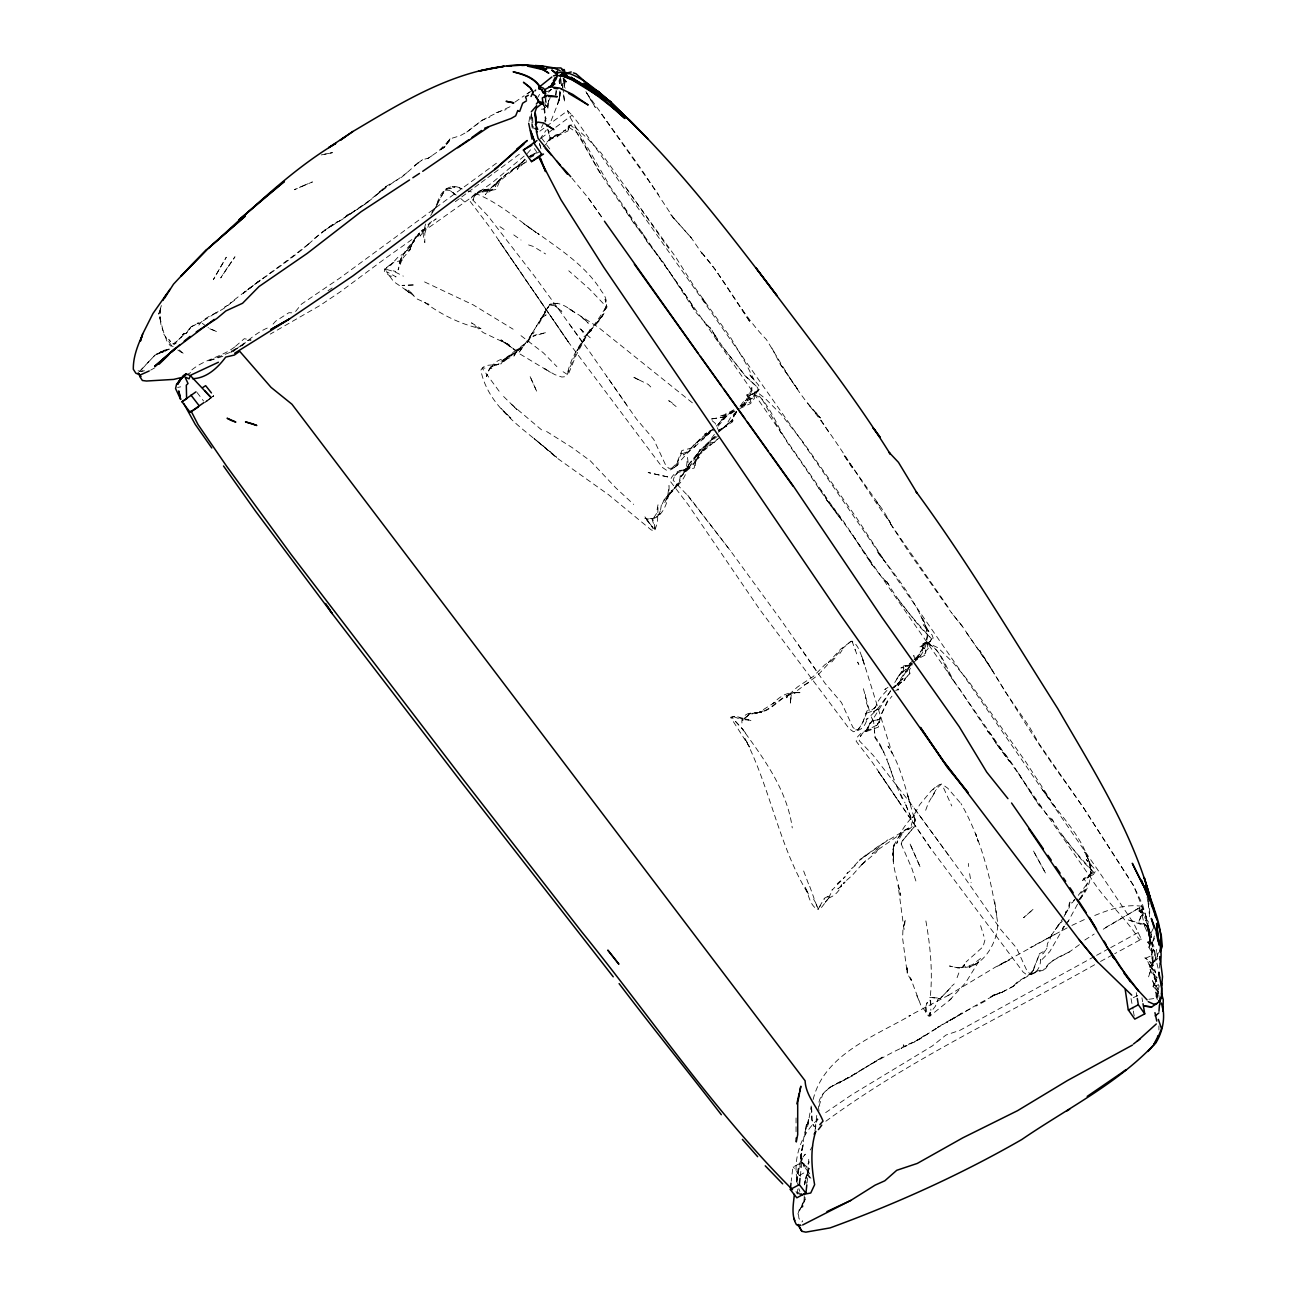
<?xml version="1.0" encoding="UTF-8"?>
<svg xmlns="http://www.w3.org/2000/svg" width="1297" height="1297" viewBox="0 0 1297 1297"><rect width="100%" height="100%" fill="white"/><g stroke="black" fill="none" stroke-linecap="round" stroke-linejoin="round"><path stroke-width="0.75" stroke-dasharray="5 3.75" d="M901.22 844.007L902.161 841.137L914.369 826.659L902.161 841.137L901.22 844.007L911.953 868.65L916.055 881.522M895.757 690.636L898.254 688.966L897.913 690.069L897.362 686.729L899.81 683.714L909.57 674.116L909.586 669.69L912.472 664.648M1131.016 998.544L1133.011 1009.082M796.812 1182.232C796.861 1172.326 798.287 1161.674 805.324 1154.184L802.227 1158.675L799.99 1167.397L801.043 1152.449L803.573 1143.468L799.973 1160.183L802.632 1149.45M160.261 308.605L160.017 319.289L160.147 310.599M561.471 85.667L560.742 77.366M796.78 1181.907L799.276 1166.327L796.585 1181.972M816.753 1115.452L815.262 1128.406L815.651 1127.369M545.988 95.281L545.794 100.372L546.994 95.297M808.712 1159.307L808.744 1163.425L808.242 1159.242M1157.67 996.955L1155.4 991.346L1156.357 989.692L1153.082 986.482L1156.648 979.17L1153.844 985.931L1155.092 983.142L1154.152 972.912L1151.801 967.449L1152.644 964.368L1151.979 948.885L1147.634 941.881L1149.337 944.848L1148.964 947.491L1152.239 953.165M968.373 866.526L968.373 863.462M545.064 105.511L547.869 107.019L548.064 102.317L550.252 97.648M916.493 658.244L925.523 653.364L925.264 649.7L927.582 647.527L927.55 643.247L928.23 648.581L925.896 650.948L925.961 654.661L915.423 660.141M1150.455 943.065L1147.245 926.48L1143.451 923.237L1145.056 924.842L1144.765 926.544L1149.255 936.612L1150.455 943.065L1148.964 947.491M530.311 119.275L531.543 113.131L532.192 128.16M543.248 146.869L551.16 138.99L567.94 130.981L568.913 125.841L570.696 125.501L573.452 127.446L582.839 141.373L597.739 169.453L635.708 226.035L642.274 232.795L646.7 241.274L662.832 261.702L695.63 312.058L712.345 330.719L718.198 341.516L710.27 327.574M984.909 940.049L983.077 946.745L966.103 961.92M532.564 117.492L533.278 128.565M818.991 1110.913C814.986 1090.047 838.365 1083.19 852.437 1075.78L829.188 1087.713L854.577 1074.24L882.284 1057.136L866.137 1067.074C879.69 1059.503 893.049 1051.381 907.089 1045.625L903.685 1046.274L901.026 1048.527L901.918 1048.008M526.258 160.65L526.177 162.238L518.022 166.211L499.621 181.126L496.281 189.443L478.577 192.75L474.686 195.977L472.919 200.062L487.948 215.886L534.413 276.066L589.519 351.665L636.341 418.882L653.704 439.326L665.783 465.364L668.798 468.266L673.289 468.33C681.103 460.97 686.988 452.199 695.695 445.714L693.02 448.535L711.064 431.415L703.72 437.624L714.015 429.664M796.05 1117.965L796.05 1131.989M556.105 90.239L555.651 97.032L556.332 91.017M1143.143 908.921L1140.76 910.51L1140.209 918.422L1138.588 922.07L1142.608 913.234L1142.673 907.981L1139.22 907.884L1100.261 930.987M548.599 100.177L547.901 108.543L547.691 99.642M559.785 91.017L558.958 100.89L549.815 124.074M930.403 995.561C932.9 969.637 929.998 943.357 925.328 917.806M568.524 129.522L568.913 125.841L564.973 130.867L565.93 130.413L562.509 131.029L557.207 136.979L559.283 134.256L555.862 134.839L551.533 138.682L555.343 135.634L550.479 138.147L547.756 141.405M807.042 1182.88L808.339 1170.818L801.87 1162.323L792.905 1167.154L791.219 1181.194M222.825 356.302L207.552 361.296L234.287 350.693L247.695 340.398L251.115 340.025L244.29 338.695L234.708 346.996L234.287 350.693L229.374 353.092M930.452 848.076L877.55 770.256L930.452 848.076L1023.171 972.118L1027.467 975.295L1031.391 973.901L1039.01 955.532L1043.355 953.457L1046.906 948.269L1047.392 943.859L1051.721 934.715L1050.246 938.996M797.266 1194.067L797.898 1188.522M800.265 1176.379L801.87 1162.323M801.87 1150.374L804.464 1133.627L808.988 1117.836L807.447 1127.32L811.209 1105.968M886.743 581.38C898.772 602.716 915.406 621.247 931.716 638.983L929.965 640.88L921 644.674L923.042 648.354L922.426 650.867L916.233 658.471M560.223 91.974L558.958 100.89L560.612 92.168M799.39 1175.585L793.197 1166.814M930.662 1000.36L930.841 1010.347M1154.362 935.98L1152.384 942.724L1154.67 938.071M542.47 104.068L545.048 107.424L542.568 103.955M1086.789 883.37L1087.891 882.998L1083.562 890.909L1078.164 895.514L1086.367 884.813L1086.789 883.37L1083.838 878.393L1093.841 872.378C1078.634 855.825 1062.875 838.656 1051.737 818.666M804.286 1195.753L804.01 1200.86L802.049 1205.707L802.665 1207.377L805.097 1199.336L804.918 1195.85M929.706 1012.633L928.587 1016.167L925.507 1012.146L925.296 1007.623L927.323 1002.305L925.604 1006.926L925.766 1005.678L927.031 1013.541L920.757 1005.062L910.429 977.776L911.953 981.732L907.252 973.382L907.106 966.07L907.252 973.382L902.615 938.266L902.939 929.868L905.338 919.022L904.009 929.382L898.075 885.446L900.718 895.4C897.313 875.718 883.987 848.87 902.615 832.933L896.697 843.553C899.145 832.528 906.571 823.028 914.174 814.889L912.521 817.58L919.686 804.707L931.278 790.748L939.612 784.426L941.2 784.215L942.319 785.593M1156.292 977.16L1155.092 983.142M528.965 121.642L530.343 113.277M1064.302 926.431L1049.727 951.658L1040.389 961.174L1040.761 959.472C1040.453 965.568 1037.697 972.896 1031.099 974.42L1027.354 971.664L1016.443 947.864L1001.122 930.03L959.893 870.741L912.699 806.134L873.092 755.211L859.23 740.684C860.17 734.734 864.888 728.703 871.454 729.238L866.088 730.535L877.55 724.78L879.658 721.391L875.362 726.093L877.55 724.78L880.371 717.825L878.345 727.114L863.559 732.562M1159.956 963.12L1158.87 970.286M545.697 99.172L544.432 106.467L545.891 120.978M560.499 92.638L557.402 104.717L560.79 92.736M399.265 263.502L401.632 256.936L398.114 269.889L402.994 257.146M1157.751 953.522L1156.6 959.261L1158.318 952.387M813.138 1099.532C824 1054.623 874.324 1036.352 910.575 1015.389L908.857 1016.005L948.95 995.058L946.826 996.274L995.334 967.157L1054.801 934.456L1030.094 947.637M215.01 313.485L199.576 323.083L197.014 323.31L199.09 322.937L198.49 325.612C205.056 314.863 222.76 312.447 231.304 302.201C257.211 281.822 284.432 263.34 309.951 242.831C289.118 261.378 265.496 275.872 243.366 293.138L260.794 279.617L243.577 293.09M1153.082 986.482L1153.779 983.483L1151.817 979.365L1153.779 983.483M957.073 977.662L959.083 972.296M1139.074 911.11L1139.35 907.738L1143.111 915.569L1142.333 913.931L1146.564 918.033L1144.765 926.544L1141.555 912.812L1139.074 911.11L1141.846 909.424L1142.592 906.441C1125.683 903.49 1108.319 909.91 1092.82 916.266M714.793 436.651C705.487 445.26 696.489 455.15 694.235 468.022L678.088 472.481L674.618 475.983L673.127 480.247L687.54 495.389L730.389 550.674L781.329 620.485L825.2 683.535L841.494 702.601L852.956 727.471L856.912 730.438C863.04 729.692 866.266 723.304 867.336 717.873L866.137 720.127L877.485 709.151L891.282 690.247M427.783 227.332L429.194 224.154L436.181 218.853L429.81 222.776L417.958 236.184L423.357 229.407L420.99 231.028L410.598 245.522L414.505 240.691C409.268 245.555 403.399 251.391 402.362 258.768L410.387 249.446L398.179 256.952L390.802 265.058L393.023 262.448L384.885 268.901L395.066 271.948L403.27 276.115M186.379 333.378L189.994 327.314L199.09 322.937M855.696 730.016L858.209 729.319L861.938 724.018L866.655 713.058L864.272 713.966L871.503 711.421L875.718 706.816C877.761 700.218 882.609 694.722 887.553 689.874M159.758 310.453L158.72 314.133L161.363 305.573M399.946 261.556L402.443 254.715L410.241 247.176L408.75 247.776L412.527 243.22L409.171 250.921L413.403 240.594L419.531 232.941L415.64 237.367L412.689 243.398M173.895 344.143L185.131 333.248L182.423 334.577L185.131 333.248M804.27 1184.907L808.177 1170.364M563.936 86.04L565.8 80.56M1074.856 899.632L1072.262 902.761L1069.328 903.442L1069.863 902.712L1069.247 907.624L1065.453 912.439L1068.08 909.683L1069.522 902.258L1072.327 901.95L1074.662 899.372M925.685 810.268L928.247 803.232L936.645 788.625L941.638 783.923L947.799 788.268L961.385 804.124M814.938 1130.789L817.272 1118.517M887.44 700.769L879.253 719.592L873.059 720.613L870.06 722.996L864.888 732.756L867.223 730.243L865.472 731.216L869.476 729.19L862.132 732.14L857.625 736.761L856.15 741.219L872.411 762.441L899.778 802.94M660.335 510.759L659.216 513.709L653.996 517.843M472.919 200.062L475.01 194.534L479.047 191.162L481.592 190.092L490.866 190.108L481.592 190.092L490.509 188.827L481.852 191.356L489.974 188.876L497.708 181.823L495.178 186.606L499.442 179.489L501.404 178.467L499.458 180.948L501.615 177.884L525.544 159.531L522.902 161.476M674.618 475.983L678.655 471.151M176.035 343.348L175.063 342.019L174.9 344.013L172.452 343.413L168.756 339.522L172.031 343.64L174.171 344.045L182.018 336.28L179.521 338.809M801.611 1206.469L798.433 1212.922L798.887 1218.337L801.384 1221.174L802.632 1220.866L801.935 1221.969M1033.19 970.788L1039.432 953.684L1045.447 950.523L1046.906 948.269M909.57 674.116L910.04 672.932L903.896 680.779L904.852 679.174L898.043 684.832L897.913 690.069M830.81 893.487L829.626 895.87L824.13 899.243M545.453 119.454L546.037 118.076L542.989 124.334M189.362 329.665C192.977 321.899 187.481 335.81 183.542 333.637L185.503 334.156M430.669 215.513L437.932 203.661L436.846 205.202C439.067 192.459 449.216 181.661 462.04 188.876L459.446 187.903L463.856 189.524M605.602 307.438C593.134 329.908 572.496 347.677 567.292 374.395L563.125 371.753M538.839 324.039L548.761 306.254M799.422 1175.325L808.242 1170.64L809.15 1168.548L807.399 1167.332L809.02 1161.772L805.615 1168.467L809.895 1174.061L808.096 1171.386L809.15 1168.548L804.626 1164.901L801.757 1159.713L801.043 1152.449L801.416 1158.464L804.14 1167.251L809.15 1168.548L806.426 1173.85L809.733 1177.871M443.996 191.534L433.895 210.6M696.878 459.187C701.353 450.448 709.07 442.374 717.241 436.522M1065.096 914.434L1068.08 909.683M545.129 106.954L544.092 109.045L540.979 109.207L538.32 111.007M1151.266 932.511L1153.455 928.068M206.466 401.616L213.6 395.763L205.104 402.475M1064.026 916.541L1066.377 911.823M541.481 127.446L543.865 122.648M736.323 411.376L731.07 421.914L735.626 413.03M1077.515 904.187L1067.853 922.005M685.805 469.498L691.804 460.97M832.366 889.402L831.944 890.228L845.206 876.675L837.197 883.76M881.474 713.577L887.894 701.223L891.996 696.165M1080.482 899.226L1085.492 889.596L1078.488 900.864M528.074 341.16L534.251 331.902M425.513 224.008L423.13 234.271L424.816 242.571L424.816 233.298L426.778 227.883L423.146 230.461L420.098 236.022L422.773 232.617M820.596 905.436L817.71 909.57C809.62 905.403 808.598 894.119 805.032 886.662L808.728 894.768C778.881 846.519 770.645 788.608 744.9 738.366L749.617 747.04L730.535 717.257L736.42 716.463L751.579 720.743L743.667 718.522L748.434 719.981L743.132 719.689L750.282 713.561L761.566 712.28L759.377 712.458C773.677 709.394 781.588 693.749 796.374 692.582L794.056 692.971L817.58 675.413L842.547 648.565L850.864 641.318C858.322 642.145 862.197 658.26 864.434 664.988L861.792 656.039L892.109 753.249L887.975 746.164C899.745 763.236 904.252 784.928 910.624 804.61L907.17 793.634L914.855 820.612L913.915 815.019C917.611 821.487 912.18 828.605 905.987 830.647L909.019 828.232L872.119 853.783L879.479 846.682L876.172 852.405L860.381 865.861L866.704 859.668M524.701 159.077L517.244 169.34L524.766 162.303C510.143 170.556 495.811 181.353 485.24 194.68L493.752 188.519C485.629 192.702 472.854 189.865 470 201.213L489.812 227.283L569.124 343.089L498.615 240.269L569.124 343.089L662.459 467.471L666.674 470.373C676.142 470.714 678.347 459.543 681.768 452.961L679.806 454.615L687.199 451.842L700.137 438.921L710.869 430.28M431.836 212.578L445.017 190.075L449.978 190.383L456.171 195.117M911.369 663.286L906.506 672.073L912.585 662.88M1033.596 969.783L1029.834 973.901M860.462 736.291L861.03 735.318M646.49 519.708L653.266 528.463L644.674 516.482L654.872 530.392L657.547 522.01L658.082 504.338L656.331 513.839L653.607 518.022L655.309 517.908L659.93 514.001L661.373 504.809L661.357 506.187L663.351 501.453L668.928 494.206L666.836 495.94L671.846 492.066L673.305 489.115L671.214 490.85C682.044 483.83 690.247 470.827 687.475 457.614L686.551 466.677L683.097 474.362L687.345 469.465L681.103 476.339L690.928 464.683M890.682 690.539L870.238 723.677L873.059 720.613L879.253 719.592L880.371 717.825M689.129 467.731L700.202 449.411L694.479 458.327L719.413 437.721M1051.251 935.51L1063.167 918.017M537.85 97.259L539.568 94.341M819.445 906.765L824.422 898.221L828.751 895.951M932.008 797.152L936.515 789.614M687.702 495.13L730.389 550.674M722.964 347.304L745.71 376.552L757.059 386.976L758.388 389.489L756.751 392.132L747.137 396.509L746.91 394.807L756.524 391.354L758.388 389.489L757.205 387.073L745.386 375.903L722.964 347.304L713.593 333.037M756.751 392.132L758.388 389.489M923.042 648.354L914.952 659.606L913.753 655.423L914.515 658.065M839.872 653.575L842.029 650.186M718.133 424.378L725.201 415.721L726.239 412.641L729.854 413.176L734.475 410.29M1079.444 899.372C1108.773 868.487 1072.489 829.383 1053.002 804.351L1055.855 807.869L1042.123 789.241L1050.765 800.314L1025.992 762.214L968.437 681.055L953.344 662.913L938.12 647.852L926.723 642.388L928.312 646.555M812.96 1145.802L809.912 1150.488L811.468 1152.044M716.268 426.162L727.828 414.813L715.96 428.642M693.846 444.839L693.052 446.038L713.074 429.161L704.547 434.268L711.178 430.636M680.325 475.432L679.887 479.193L675.51 486.343M840.034 887.132L841.704 884.732C839.629 890.861 834.765 895.968 828.588 898.027L825.281 902.242L829.885 896.567L821.196 907.868L818.569 909.537L813.673 899.145M539.698 139.476L546.264 130.04M1064.27 926.074L1062.535 928.539L1064.707 925.685M717.5 439.051L712.945 443.801L709.945 444.984L710.821 444.125L702.844 450.708L703.995 449.637L701.045 453.48L697.689 455.117L698.921 454.063L688.48 464.65L690.085 463.483L686.891 469.465L680.114 477.361L680.114 480.247L677.618 485.613L674.359 488.126L678.444 482.987L674.975 489.05L670.079 493.217L672.024 491.271L666.48 498.534L669.949 492.406L664.696 503.058L667.825 495.146L668.993 485.613C669.9 499.021 662.475 523.712 644.885 518.281L652.683 518.703L654.872 526.469L654.337 530.862L651.207 529.922L608.617 494.757L556.251 457.501L533.959 438.483L556.575 457.274C528.917 432.16 488.645 409.982 480.83 370.164L482.435 368.056L485.743 368.121M503.901 361.539L515.476 352.395M736.226 412.803L732.837 417.439L732.61 421.736L721.051 429.583M510.029 106.743C500.642 110.975 491.385 115.336 482.111 120.297L466.774 132.067L460.062 135.78L451.729 138.309L444.287 147.08L428.35 158.185L422.579 159.677L414.327 165.708L422.579 159.677M406.95 250.694L408.847 248.181M736.388 412.284L732.756 417.083L732.61 421.736L733 420.341L719.008 430.442L726.839 425.886L718.992 430.458M1060.557 922.443L1055.255 929.463L1062.405 921.016M449.378 140.206L439.099 150.549M343.981 218.009L370.067 200.111L384.966 187.06L402.232 176.797L420.358 160.99M954.235 983.92L951.625 986.206M1065.794 924.275L1069.052 919.995M1157.994 958.386L1152.514 963.493L1155.303 959.245L1156.778 946.648M695.5 457.111L698.694 453.01M799.973 1209.015L802.486 1205.805L799.228 1209.663L796.925 1217.445M295.603 311.458L301.455 304.13L339.749 278.142L499.118 161.233M894.395 687.394L903.085 678.396L897.54 684.119L904.901 672.154L911.434 664.275M714.355 434.414L709.378 441.45L715.928 436.278M663.724 500.237L671.619 491.06M831.799 661.94L835.706 657.239M700.137 438.921L697.121 442.553L698.175 441.402M963.687 965.681L964.692 964.482L961.401 968.6L949.485 966.006L957.51 967.805L961.045 967.27C982.137 969.54 997.652 942.806 997.782 923.772C992.092 882.333 981.845 839.986 960.996 803.524M740.538 405.669C745.986 396.542 753.249 398.082 751.693 385.825L751.093 390.689L747.883 396.088L757.788 391.629L759.831 388.435L758.55 385.079L748.855 373.682L754.659 381.01L745.694 363.128L730.422 337.285L694.657 287.253L675.299 256.498L601.046 152.949L587.346 138.357L572.447 124.998L569.805 125.063L567.065 129.603L569.691 126.02L562.493 132.44L550.463 138.503L546.556 142.54M273.083 324.104L275.483 321.299L288.891 312.707L294.435 312.934M862.116 864.159L852.599 875.005L843.245 883.306L845.093 881.976L842.693 885.381L837.813 888.769L840.845 886.743M141.681 369.402L154.91 355.119L169.323 349.104L165.205 351.017L166.648 350.028L162.968 350.53L169.421 349.071M748.077 398.746L749.585 397.612L741.722 406.058M527.231 153.532L530.959 149.317M178.743 339.474L179.716 338.42M548.599 92.298L550.998 89.688L548.274 92.411M736.534 411.246L730.292 418.023L725.412 426.405L731.054 421.055L719.673 430.88M393.234 182.326L379.129 192.88L386.214 186.492L374.493 196.641M855.388 865.521L851.707 868.439L860.154 859.522L878.053 846.422L910.899 826.708L912.521 820.952L905.095 803.135L912.148 820.644M818.099 1119.246C799.568 1135.329 792.11 1161.593 798.044 1185.215M949.566 1000.23L965.6 982.786L980.678 958.386L972.426 964.757L961.563 967.757M850.346 641.918L840.667 649.165L828.378 662.459L829.448 661.713L824.811 664.761L813.576 676.24L797.444 687.021L787.474 695.97L792.953 692.776C784.896 692.906 778.038 698.175 772.769 703.817L776.644 701.223L759.394 712.102L763.236 710.983L753.914 714.063L757.934 712.718L751.287 712.685L748.401 714.485L751.887 713.155C746.472 712.62 740.83 717.598 741.981 723.256L743.149 719.284L735.821 716.544M914.709 659.119L916.379 657.384M308.491 244.095L322.758 231.579L350.774 213.583L345.132 216.875M911.175 664.745L908.694 667.29L911.207 663.724L899.243 682.271L892.044 688.172M493.379 186.363L501.615 178.094M829.837 1087.21L822.671 1094.409L819.542 1104.509L819.963 1108.659M992.837 995.318L1002.159 992.383L996.339 993.745L989.287 997.539L1000.036 992.854C978.554 1002.581 958.467 1016.297 937.358 1027.402L940.049 1026.365L914.012 1042.188L903.993 1046.484L903.279 1044.815L904.122 1045.998M216.648 313.096L215.788 312.885L218.139 311.62M864.71 856.263L866.25 854.901L859.506 860.235L887.959 839.824M913.753 662.151C928.668 651.516 931.441 630.18 920.659 615.653L925.799 626.743C914.288 598.857 895.416 574.62 876.804 551.176L885.867 562.914M892.093 689.177L896.357 685.043M932.948 789.451L935.137 787.36M941.071 997.652L950.814 987.503L940.082 998.658L929.236 997.296L940.698 998.252L937.974 999.16L935.445 1006.164L930.403 1012.665L929.544 1014.854L931.197 1011.433L929.852 1016.102L951.593 998.528M241.777 345.926C249.835 338.712 258.752 331.319 268.852 327.428M911.078 663.026L906.927 666.804L900.864 668.02L904.074 666.236L903.442 670.387L899.534 674.327L894.687 682.644L899.275 675.153L906.133 669.155L899.275 675.153L903.101 669.301L903.701 665.75L906.895 665.831L913.607 660.157M1084.811 940.033L1094.214 934.051M536.455 152.381L533.018 155.381L539.811 151.441M875.718 706.816L872.281 709.751L866.931 710.918L862.862 722.397L857.739 730.616L853.442 731.751L849.178 728.687L759.75 609.541L688.042 504.565L670.111 481.074C671.959 473.924 679.304 469.319 686.502 469.401L688.918 467.779L680.957 470.746L686.502 469.401L695.37 461.797L693.295 465.445L695.5 459.689L699.229 457.517L696.748 459.057M368.591 201.684L349.201 214.864L346.137 215.529C358.394 209.757 369.775 200.824 380.248 191.924M589.438 332.178L602.716 315.041L606.039 306.416L589.324 288.874L568.767 270.797M584.007 336.766L591.708 330.265L586.568 334.642L587.995 332.762L576.046 352.962L566.286 376.584L561.844 377.038L554.792 374.606L544.724 368.77L550.512 372.401M938.72 1026.981C945.789 1021.501 954.527 1018.664 961.839 1013.07L946.437 1022.555L947.848 1021.858M1069.36 951.949C1060.735 956.1 1050.538 959.861 1045.625 968.697L1032.72 972.41L1017.172 982.088L1013.006 986.498L1015 985.266L1000.441 993.064L1015 985.525L1018.032 982.105L1031.212 973.998L1043.599 970.01L1048.673 963.833L1053.91 960.007L1069.36 951.949L1080.855 943.6M524.183 156.078L492.244 182.666L386.506 257.536L340.236 291.857L320.262 305.314L270.246 334.123M825.865 1121.24C910.737 1058.757 1007.445 1014.4 1098.737 962.423M314.344 238.437L334.107 223.554L324.85 230.088L343.429 218.658M741.106 406.723L746.926 403.27L744.527 405.361L747.348 400.822L752.341 398.13L747.348 400.822L749.569 399.508L753.038 393.769L755.389 392.505C772.38 407.031 778.654 431.836 791.721 448.794C808.842 472.497 823.838 497.14 841.672 520.259L827.34 500.869L823.255 492.973L817.159 487.056M718.36 432.177L724.261 427.507L718.052 430.604M466.774 132.067L482.111 120.297L489.812 117.103M407.08 172.614L396.558 180.364M935.915 1028.472L921.21 1038.216L914.012 1042.188L924.761 1035.314L921.21 1038.216L903.993 1046.484M825.67 1112.599L851.87 1094.684L932.43 1045.901L945.918 1035.071L960.007 1030.272L1094.846 956.294M499.118 391.191L482.16 368.186C485.84 364.019 492.163 365.349 497.091 364.814L491.903 366.403L493.2 365.365L491.628 366.905C495.324 360.209 503.739 357.713 511.002 357.859L507.176 358.312L500.707 361.458L509.154 356.059L504.225 360.096L507.208 356.724L512.331 353.757L509.251 355.945C510.807 352.914 526.274 343.527 513.709 353.741L517.211 349.558L522.351 346.623L517.762 350.53L521.329 346.234L529.063 340.949L523.015 346.121L529.727 338.193L528.009 339.927L550.041 304.228C559.737 300.774 568.135 307.908 575.479 313.128L568.005 308.038L597.868 326.957L692.679 403.059M914.093 659.606L919.297 655.731L917.53 658.406L919.395 653.234L923.464 647.608L923.48 649.424L924.502 643.247L926.09 642.728C944.605 650.332 947.296 675.802 959.715 689.21C975.83 713.707 991.832 737.896 1009.374 761.307L996.08 743.392L992.318 736.015L986.66 730.633M180.721 386.83L177.624 387.43M455.296 201.684L460.159 198.084M461.781 196.885L466.644 193.269M468.266 192.069L473.129 188.47M474.751 187.271L479.614 183.671M481.252 182.472L486.116 178.856M487.737 177.657L492.601 174.057M494.222 172.858L521.783 152.43M541.254 138.017L554.224 128.403M555.846 127.203L572.074 115.19L577.992 122.68L803.362 443.331L1098.997 871.681L1133.821 923.513L1141.344 939.19L1114.707 953.7M539.892 131.159L544.772 127.56M546.41 126.36L567.616 110.715L572.074 115.19M234.708 346.996C220.976 357.502 202.981 359.464 189.929 371.542M744.316 718.376L749.779 714.371L753.022 713.723M139.265 371.591L154.424 355.783L163.681 351.309L154.91 354.778L168.578 349.071M734.669 410.971L729.984 414.31L719.478 416.305L726.223 414.165L723.548 418.882L720.094 420.974L734.605 409.366L727.828 412.965L730.162 413.386L735.172 410.549M515.379 167.589L522.383 162.644M687.102 452.394L683.438 454.988L689.842 450.464M226.067 306.238L224.657 307.227L235.26 299.802M514.925 102.139L524.118 95.735M327.995 290.739L334.545 286.345M915.893 659.168L919.33 656.882L916.12 658.325M205.72 401.405L213.681 396.055M427.832 158.461L432.955 155.089M887.959 687.41L884.749 689.501L887.975 687.54M527.263 93.692L530.408 91.649M526.939 93.887L530.165 91.795M740.976 407.031L743.619 405.329L740.457 406.885L743.051 404.502L738.917 406.804L743.83 404.161L747.056 399.281L745.208 400.822L748.272 398.633L746.91 394.807M950.896 1019.75L971.68 1007.964M703.979 448.454L707.643 446.152M854.577 1074.24L866.364 1066.88L838.867 1083.287M764.484 711.129C775.298 706.93 781.945 695.387 793.667 693.652M186.33 375.092L191.502 372.109M715.587 436.473C702.958 445.438 693.084 458.716 683.859 470.973L687.832 468.104L682.741 471.33L691.706 467.001L683.406 470.681L679.693 470.876M741.252 406.772L750.331 401.973L750.671 399.071L753.557 397.531L754.432 393.558L757.108 392.18L765.262 398.536L781.232 414.505L803.038 442.066L856.668 518.038L882.511 557.775L882.025 557.045M150.647 370.148L156.353 366.921M1105.287 927.695L1139.22 907.884L1141.555 908.03L1141.846 909.424M190.61 327.217L194.031 325.288M1047.263 938.493L1070.187 926.285M1096.597 955.338L1108.919 948.577M1110.686 947.621L1138.831 932.203M1100.521 961.45L1112.939 954.673M243.171 344.71L231.093 351.276L238.308 347.612M547.35 91.698L552.036 89.185M804.189 685.043L808.728 682.627M1137.728 995.399L1131.292 998.787M904.025 830.485L909.375 827.778M530.068 155.77L536.472 152.527M1071.889 925.426L1085.67 918.957M692.16 447.903L681.898 450.513L676.467 463.726L671.797 468.104L668.798 468.266M739.647 408.652L750.85 403.416L751.401 400.433L754.319 398.73L754.06 392.942L754.173 394.093L761.923 399.006L781.588 433.733M518.07 349.882L521.102 348.455M530.214 157.456L533.343 156.078M985.347 1001.008L975.766 1006.18M927.031 643.474C941.914 648.37 944.184 669.43 953.263 680.471M335.826 222.403L338.355 221.447M529.208 156.807L534.429 154.862L529.322 156.532M1031.212 973.998L1037.357 971.696M710.399 443.217L713.074 442.228M1148.834 999.274L1156.13 998.268L1155.822 985.542L1158.075 984.99L1149.142 967.74L1150.115 966.006L1145.883 958.078L1151.687 955.581L1151.866 950.393L1148.542 941.573L1149.434 941.152L1152.19 943.908L1150.601 943.746L1149.434 941.152L1150.488 943.713L1149.596 946.145L1149.612 943.259L1152.968 953.506L1153.017 962.925L1152.336 964.838L1150.131 965.584L1150.131 967.497L1148.461 963.817L1152.028 968.583L1155.659 981.035L1153.925 975.149L1159.113 986.028L1156.746 998.803L1156.551 995.269L1157.329 1000.117M541.498 137.952L549.993 149.285M496.184 112.644L506.106 109.613M402.265 260.081L393.51 262.626L384.415 269.825L384.334 271.478L389.651 275.888L396.12 276.877L386.409 271.608L393.607 281.562L414.375 295.797L408.458 290.171L416.11 298.521L428.999 304.438L424.654 302.379C441.304 314.62 460.63 324.331 481.009 328.692L471.476 322.84L483.181 332.567L510.888 345.667L500.95 340.43L516.384 350.774L500.982 339.863L519.74 353.87L549.571 371.801M826.416 499.977C850.686 525.755 864.013 559.639 888.753 584.412L882.835 578.008M141.016 371.266L144.502 370.78M142.946 370.958L139.865 371.347L135.828 369.953M498.842 364.538L494.627 364.506L491.709 368.332L489.391 368.867L486.407 376.714L489.066 369.937L493.152 364.489L497.545 364.473L502.733 361.458L523.015 346.494L518.492 353.141L533.278 331.919L532.013 333.524L549.215 305.022L554.597 305.638L561.877 311.329L555.213 306.108M568.637 127.122L576.792 132.586L602.7 176.976M1141.344 939.19L1138.944 939.06C1125.05 916.784 1104.704 900.507 1091.036 878.166L610.871 187.838L569.059 115.433L567.616 110.715M734.507 716.301L731.67 717.111L743.051 729.644L735.253 721.245M528.592 244.922L533.197 246.414L545.583 253.936M733.794 716.674L743.003 720.289M691.998 305.362L695.63 312.058M564.957 80.203L566.481 81.889L565.07 80.09L560.32 79.101L559.461 85.051M173.198 346.396L170.329 345.845L166.908 341.079L161.055 325.239L159.758 316.598L163.811 334.172L171.674 345.829M466.563 190.464C492.957 197.776 514.358 217.069 536.277 232.633L523.729 223.651L539.049 234.417L538.06 233.573C561.163 250.175 586.536 266.534 601.581 291.355C614.048 305.914 599.96 321.737 588.806 331.27L590.167 329.211L576.03 355.459L568.67 373.455L566.676 374.833M393.072 270.781L395.763 271.462M795.888 1191.716L801.368 1193.905M209.757 328.757L217.118 331.87L208.055 327.622M796.245 1192.818L801.043 1194.829L798.871 1188.636M424.557 281.919L473.194 304.876L513.126 329.211M922.832 647.608L924.469 648.419M639.113 379.956L648.208 384.382L652.845 389.068M927.582 642.663L930.111 644.139M513.758 234.903L521.021 240.042M504.095 229.52L498.534 225.71M672.073 402.719L668.701 400.66L676.126 406.561M546.572 431.479L572.155 447.595L590.475 460.97L615.929 487.98L633.682 504.42M177.754 349.979L184.044 354.097L178.743 349.396M454.842 194.128L450.432 190.902L454.89 194.242M749.147 398.001L747.121 395.925M202.251 323.277L206.58 326.52M520.989 335.68L543.33 352.8L556.916 366.629M541.579 429.874L511.358 404.275L517.017 409.674L503.333 396.234M1140.76 910.51L1143.581 912.91L1143.759 916.866L1147.65 920.578L1148.429 931.603L1146.516 926.155L1148.607 927.906L1149.774 934.132L1148.639 931.327L1151.849 938.396L1152.79 948.447L1150.958 940.52L1153.665 945.497L1155.027 955.565L1153.519 949.112L1159.372 973.755M712.15 420.682L715.15 423.244L719.008 431.382M460.711 198.441L465.85 203.062M545.016 104.392L547.869 107.019M923.853 648.759L921.519 646.214M590.281 337.804L579.856 328.514L583.05 332.227L580.343 328.546M1153.795 974.42L1157.929 978.522M948.172 607.239L889.385 522.124L908.062 550.933L951.252 612.443L962.212 626.143L992.805 671.149L979.705 650.364C1008.077 695.468 1035.168 741.381 1066.88 784.199M852.145 467.828L843.39 454.372L884.003 511.683L890.423 522.983C861.759 483.797 837.749 440.98 807.496 403.124L820.434 417.991C798.158 394.953 783.048 366.37 766.284 339.376C740.425 312.966 725.055 278.579 700.429 251.18L715.279 269.549L750.541 322.775L741.997 309.48M1155.74 972.118L1152.466 968.681L1155.546 972.912L1154.071 966.216L1151.525 962.682L1144.878 957.818L1149.482 961.45L1151.785 964.903L1151.801 967.449M1053.683 821.585C1030.029 798.709 1018.307 766.495 995.334 742.743M706.152 323.974L712.345 330.719M691.366 237.935L670.517 214.491L691.366 237.935L702.196 253.742M563.692 78.452L565.07 80.09M563.368 78.193L566.481 81.889M1153.6 983.142L1156.632 986.758L1156.243 990.632L1156.227 988.719L1158.221 992.173L1159.81 1000.538M571.993 178.24L588.352 198.084L603.494 219.469M745.532 732.967L742.841 729.676C764.452 759.491 787.247 790.457 792.256 827.924M962.212 626.143L951.252 612.443M1062.421 835.381L1082.606 861.159L1093.841 872.378L1092.285 874.81L1082.492 880.355L1085.784 878.134L1083.935 879.852L1083.838 878.393M870.044 560.969L851.059 532.467M898.383 599.522L919.784 626.954L931.716 638.983L930.111 641.529L919.8 646.944L928.555 641.772L921.162 646.263L921 644.674M197.047 392.505L203.532 400.951M692.241 305.395C670.354 270.619 643.896 239.313 622.171 204.699M585.904 91.633L595.355 107.489L586.682 93.108L641.188 169.015L674.116 218.901M949.015 855.793L912.699 806.134M569.513 324.38L582.791 342.83M876.61 501.858L881.36 508.359M966.638 633.033L987.439 662.427L1005.321 691.836L1029.251 726.628L1039.319 744.154L1083.757 808.161L1133.383 885.332L1142.495 904.333L1147.083 920.319L1145.705 920.076L1150.39 933.143L1147.213 922.589L1147.667 925.604L1144.343 925.555L1127.385 919.605L1147.748 925.442L1148.202 921.405L1133.383 885.332L1083.757 808.161L1067.009 784.328M816.121 670.403L797.379 643.393M810.901 1178.308L807.691 1173.898L808.274 1171.645L804.464 1182.442L804.659 1184.226L805.713 1180.513L806.167 1183.577M626.759 405.037L606.656 376.114M779.935 363.663L798.79 390.948L779.935 363.663L770.84 345.926M601.549 114.152L658.487 194.55M626.192 188.146L668.587 248.311M534.396 148.62L536.536 151.668M588.352 198.084L603.3 219.582M887.099 517.762L892.028 524.863M1018.356 772.996L1039.464 806.183M545.048 107.424L543.297 104.781L544.108 106.095M900.718 794.364L905.047 802.956M902.08 798.449L895.53 783.388L897.492 786.939M851.951 640.961L857.187 655.244M816.413 412.916L829.026 432.582M881.49 748.077L883.954 752.276L875.102 737.766L874.502 730.487M869.865 561.001L873.351 567.47M873.335 721.408L870.968 716.268L873.611 721.391L875.167 737.798C883.16 741.365 905.63 815.667 886.872 758.696M916.736 995.48L918.957 1000.344M943.632 788.106L951.787 805.988M817.013 906.36L815.262 901.788M651.905 518.654L655.034 528.414M803.654 871L809.344 886.159M564.746 87.661L563.076 77.917M809.717 886.354L814.111 898.513M980.597 925.669L983.904 936.223M855.063 649.521L855.372 650.397M863.397 688.739L869.314 710.578L866.315 702.536L865.294 694.381M539.584 143.983L541.692 151.182M539.455 143.497L540.557 147.291M563.725 79.474L565.557 88.066M545.664 121.95L543.411 103.971M547.593 129.149L550.35 138.795L548.128 129.895M1147.391 927.858L1149.58 936.272M545.47 98.896L546.361 102.414M560.304 75.566L561.423 85.586M929.998 1000.149L931.424 1007.169M969.621 873.675L971.096 882.527M1141.944 997.815L1142.657 1001.787M1136.237 992.61L1136.934 996.55M1133.351 1011.076L1134.372 1017.043M1148.185 903.085L1149.726 917.871M1147.115 897.265L1148.542 906.23L1148.283 903.62M558.975 80.609L559.461 83.689M1148.283 899.405L1149.369 906.571M559.461 78.695L560.288 84.192M994.831 902.047L997.053 917.984M563.611 94.859L564.568 102.268L563.206 90.304M563.725 79.555L564.373 84.954L564.017 79.279M564.146 82.976L564.373 84.954M562.963 88.293L562.282 82.311L562.655 87.434M1152.044 958.499L1151.817 954.041L1152.644 964.368M531.543 113.131L532.24 128.241M1149.645 908.37L1149.709 915.958M1158.902 1025.959L1158.934 1030.013M1151.363 934.099L1151.331 936.953L1150.082 938.088L1149.969 935.056L1150.488 943.713L1148.639 932.883L1149.985 932.04L1151.363 934.099M893.082 853.653L893.066 855.517L893.309 848.108L893.633 861.419L893.082 853.653M811.598 1107.054L812.117 1123.186L814.305 1126.736L811.873 1119.506L811.598 1107.054M695.435 460.565L695.111 466.223L695.5 459.689L695.435 460.565M802.162 1204.07L802.049 1205.707L805.097 1199.336L802.162 1204.07M806.053 1176.817L805.875 1179.184L806.248 1174.985L806.053 1176.817M1158.237 991.897L1158.01 994.313L1157.556 987.779L1158.237 991.897M790.862 698.126L790.149 704.806L791.316 694.43L790.862 698.126M1149.45 934.861L1149.255 936.612L1149.158 933.337L1149.45 934.861M806.41 1124.645L805.064 1135.005L806.41 1124.645M606.899 306.773L606.623 308.232L606.574 303.06L605.051 299.38L606.899 306.773M893.795 845.887L893.033 849.973L894.346 843.99L893.795 845.887M879.35 718.781L880.776 717.354L879.35 718.781M927.793 634.752L925.847 641.869L921.972 645.955L931.181 641.123L933.159 638.027L932.073 635.011L923.221 624.749L928.684 631.607L925.345 625.219L927.793 634.752M1091.312 870.109L1089.237 876.723L1092.139 871.973L1086.935 878.053L1093.387 874.518L1095.284 871.519L1094.392 868.795L1086.286 859.538L1091.426 865.991L1084.697 852.016L1089.82 862.959L1088.864 860.738L1091.312 870.109M1153.892 960.688L1148.494 977.079L1153.892 960.688M868.763 726.158L867.839 728.655L870.06 722.996L868.763 726.158M787.814 695.549L786.663 697.802L788.981 693.814L787.814 695.549M516.498 351.746L513.012 357.599L516.498 351.746M219.193 269.387L213.324 279.698L226.294 257.211L219.193 269.387M602.716 315.041L597.463 322.207L602.716 315.041M227.51 267.458L220.717 277.931L234.984 256.774L227.51 267.458M706.541 444.806L705.373 446.573L707.416 443.882L706.541 444.806M450.027 138.844L444.206 147.534L439.261 150.403L444.287 147.08L450.027 138.844M584.736 339.117L576.792 350.693L584.736 339.117M490.996 366.808L489.504 368.802L490.996 366.808M503.82 360.031L500.804 364.003L503.82 360.031M847.444 872.816L846.876 873.481L850.459 870.627L847.444 872.816M710.334 430.847L702.634 439.407L710.334 430.847M964.692 964.482L962.925 966.281L964.692 964.482M541.854 317.749L540.346 319.257L546.118 314.831L541.854 317.749M1032.996 909.424L1023.576 917.709L1032.996 909.424M678.055 464.553L673.289 468.33L678.055 464.553M705.503 445.552L703.023 447.53L707.416 444.822L705.503 445.552M877.485 709.151L872.087 712.896L877.485 709.151M754.238 393.072L753.038 393.769L755.389 392.505L754.238 393.072M1004.089 962.552L997.02 966.492L1009.601 959.861L1004.089 962.552M535.094 335.112L532.905 336.296L546.394 332.486L535.094 335.112M925.734 642.907L924.388 643.62L925.734 642.907M977.987 962.698L969.345 967.319L977.987 962.698M303.903 185.422L294.354 189.719L312.447 181.937L303.903 185.422M908.662 665.491L905.306 666.172L908.662 665.491M725.104 416.742L709.816 419.255L725.104 416.742M329.227 153.305L320.943 154.992L332.47 152.657L329.227 153.305M553.965 303.806L549.361 304.714L557.434 303.287L553.965 303.806M449.184 188.681L445.779 189.151L451.275 188.568L449.184 188.681M413.143 284.967L402.021 285.389L413.143 284.967M797.315 692.679L793.553 692.809L800.006 692.663L797.315 692.679M452.199 186.817L454.858 187.125L452.199 186.817M929.852 1016.102L929.333 1014.967L929.852 1016.102M163.179 352.103L160.601 351.568L163.179 352.103M667.679 476.907L648.16 472.546L667.679 476.907M1142.544 912.553L1140.095 911.791L1143.581 912.91L1142.544 912.553M638.562 379.762L632.352 376.519L638.562 379.762M386.068 270.052L384.885 268.901L386.068 270.052M409.544 292.911L403.934 288.274L409.544 292.911M586.066 320.813L580.181 315.69L588.303 323.261L586.066 320.813M510.807 418.039L501.128 408.555L510.807 418.039M702.536 298.31L706.314 304.649L702.536 298.31M858.809 664.291L857.657 662.2L858.809 664.291M1045.431 872.962L1033.206 850.492L1045.431 872.962M536.634 391.127L529.808 375.919L536.634 391.127M919.978 866.574L909.781 843.309L919.978 866.574M976.69 836.565L975.62 833.712L978.019 841.25L976.69 836.565M544.627 313.128L544.464 311.734L544.627 313.128M914.92 821.212L914.758 818.747L914.92 821.212"/><path stroke-width="1.5" d="M1125.212 989.562L1128.228 1009.796L1134.794 1019.118L1144.732 1013.865L1138.344 1004.77L1137.291 998.512M1158.87 945.01L1156.6 923.48L1158.318 937.877M1162.987 1011.271L1163.263 999.63L1161.496 993.421M1158.983 1011.238L1159.437 1005.062M544.837 97.697L545.405 89.201L550.09 86.802L559.591 88.05L572.788 94.454L588.173 104.992L568.54 93.319M1161.609 985.915L1162.517 976.738L1159.891 956.602L1159.923 959.861M806.815 1184.891L805.956 1192.948L796.844 1197.812L790.408 1189.689L790.975 1183.204M1161.95 998.074L1161.642 983.142M794.396 1194.375C793.359 1204.167 791.105 1215.613 796.39 1224.563L798.222 1225.73M800.038 1178.389L799.325 1184.647L805.81 1193.078M557.272 73.037L557.451 71.367L556.543 75.891M564.082 73.556L566.53 74.821M562.558 74.691L563.287 70.103L560.904 67.963L546.475 67.947M557.451 71.367L556.818 74.61L551.776 70.022L557.029 73.491M1156.875 1038.427L1153.682 1044.782L1157.005 1039.659L1157.783 1035.8M1160.231 963.671C1163.522 948.026 1156.746 932.802 1151.314 918.454L1154.038 927.485M796.861 1103.877L799.244 1093.176M799.649 1091.442L800.849 1086.205L797.704 1102.596L797.687 1134.713L796.277 1141.96L796.18 1137.972M539.536 86.737C533.764 77.674 522.967 74.367 513.109 71.854C523.031 73.848 533.716 77.285 539.649 86.072L539.033 88.699L540.006 87.888M539.033 88.699L539.649 86.072M1160.134 950.474L1160.977 947.264L1160.167 940.325M1160.215 952.241C1164.998 920.27 1145.575 890.861 1132.297 863.283L1142.592 884.473M563.287 75.972L564.179 72.843M562.379 75.729L563.044 73.524M142.654 334.026L140.352 341.192L142.654 334.026L152.997 313.452L170.004 289.231M543.248 102.414L536.472 108.008L534.867 112.628L536.31 122.55M801.368 1193.905L801.043 1194.829L810.738 1193.013L814.629 1184.68C811.419 1167.089 810.187 1148.526 815.781 1131.292L814.143 1134.21M519.659 111.477L522.675 103.209L526.533 100.793M1160.248 951.722L1162.29 946.388L1161.269 935.25L1157.67 922.345M177.657 384.204L183.25 375.708L186.038 373.893L190.351 375.546L189.086 378.821L184.985 376.973L188.016 383.507L186.314 385.193L186.606 398.633M142.103 335.712C137.352 346.218 133.105 357.567 133.315 369.256L135.861 373.244L139.201 374.493M164.589 298.132L173.506 284.173L191.518 264.896L206.596 249.818L245.328 216.096L206.596 249.818L180.98 276.326L206.596 249.818M531.04 96.497L533.213 91.811L529.841 87.239L523.453 82.262L530.668 88.131L533.051 92.898M198.263 407.015L190.189 412.333L181.985 401.778L195.96 391.856M543.508 154.067L531.559 161.671L523.356 149.998L531.867 145.248M523.421 150.079L536.974 140.579M553.333 80.981L555.213 77.431M799.276 1227.075L801.854 1231.307L805.81 1232.15L830.08 1227.902C896.178 1203.794 960.737 1174.628 1021.76 1139.544C1067.123 1108.416 1118.646 1083.19 1156.243 1042.237C1162.517 1031.78 1165.192 1018.745 1162.615 1006.78M564.519 75.226L566.173 72.535C583.31 77.382 597.042 91.147 610.725 102.139L598.339 91.552L590.265 86.867M1157.005 1039.659L1161.545 1028.716L1158.351 1019.361M162.952 300.45L166.097 294.841M1158.399 1002.257L1161.447 996.874L1159.956 1001.462L1158.399 1002.257L1161.447 996.874L1161.626 988.282L1158.902 972.426L1159.486 977.825M177.802 384.123L181.629 377.654L180.413 378.935M177.381 383.815L180.688 378.335M550.123 86.834L555.862 79.587L557.337 75.793L562.752 74.967L567.146 75.939M1144.732 1013.865L1143.03 1003.765M531.3 111.801L536.715 105.657M204.115 402.459L190.092 412.268M541.854 154.116L531.494 161.558M564.471 75.453L566.124 73.216L568.799 73.475L566.838 73.589M818.407 1129.622L821.763 1125.148M534.915 90.952L535.612 90.109M536.31 104.052L538.531 101.377L542.989 102.609M181.791 377.913L176.522 384.35L175.581 388.597L180.64 399.411L178.824 391.191L180.64 399.411M543.913 92.687L546.053 91.52M1147.975 1051.494L1156.243 1042.237M234.644 353.254L289.458 318.949L353.043 275.791L494.708 169.534L527.231 140.498L516.611 149.155M819.834 1124.612L823.028 1121.143C817.807 1107.589 805.648 1095.689 805.113 1080.806L291.955 404.242L271.041 387.365L239.686 351.276L234.417 355.038L225.694 357.097C217.783 367.813 206.563 378.367 192.507 378.692M1137.161 1041.28L1156.292 1023.965M159.077 364.262L168.61 354.924M171.334 352.249L179.813 344.694M208.801 247.889C249.543 211.541 288.777 171.674 335.745 143.432L328.757 147.582L352.865 131.5C399.979 103.582 448.632 73.07 504.193 66.277C519.157 63.991 536.001 64.023 548.793 73.167L543.07 69.665L527.992 66.244M540.282 86.234L551.841 76.993M155.575 366.127L175.419 348.261L154.651 366.321L174.884 348.958L214.248 319.386M498.145 166.535L494.708 169.534L523.907 144.145M790.343 1189.414L799.325 1184.647M1155.205 1015.924L1158.918 1012.908M184.206 341.143L190.075 336.393M551.955 83.575L554.208 81.776M1157.735 1002.954L1151.704 1006.942L1144.7 1006.115L1151.704 1006.942M1133.481 1044.004L1140.306 1038.735M422.725 171.301L468.849 139.703M472.011 137.401L481.495 130.494M196.204 331.951L216.907 318.462L225.921 310.907L242.588 303.255L259.027 286.54L307.276 253.353L361.133 211.687L409.528 179.943M344.84 137.044L340.203 140.287L352.865 131.5M1087.178 1096.403L1126.153 1069.717L1124.304 1070.982M457.792 147.761L488.612 127.041M1128.422 1010.039L1138.344 1004.77M412.868 177.738L419.466 173.425M551.549 85.91L554.938 83.754L551.728 85.813M186.865 398.552L181.985 401.778M202.429 387.722L205.656 385.663L211.443 392.942M1066.88 1110.962L1069.701 1109.178M141 374.622L149.22 370.958M802.648 1224.968L850.783 1200.422L875.053 1185.182L884.797 1180.805L896.746 1170.299L917.287 1163.425L962.796 1137.842L1017.545 1110.686L1067.48 1080.531L1132.443 1045.09M528.333 95.265L525.512 96.87L526.42 99.35M555.602 75.339L553.543 75.842M567.438 174.268L538.077 138.406L536.536 132.035L537.347 131.597M850.783 1200.422L826.902 1211.593M218.415 362.252L191.21 374.946M557.094 73.118L561.39 72.016L562.59 76.004L561.098 74.432L563.287 75.258M548.55 87.158L553.154 85.035M484.656 128.192L511.18 118.432L515.687 115.838L517.811 110.488L518.589 111.266M538.871 88.569L542.033 89.542L543.589 93.06M180.267 377.816L173.701 379.405L146.448 381.026L142.378 380.491L139.752 376.535M568.459 72.616L571.247 71.951M1157.07 1003.44L1153.763 1004.137L1148.234 1001.673M561.941 69.989L564.211 69.552L565.249 73.216M559.461 75.923L566.611 75.777L561.244 75.891M511.245 65.888L507.24 66.098L526.566 64.85L544.237 66.747L535.256 65.563L541.4 65.823L553.057 67.736L560.126 70.622M548.436 96.481L557.305 96.675L546.896 95.362L542.308 97.956L542.94 103.225M524.361 65.482L518.751 64.963L522.448 65.466M528.106 65.823L537.444 66.682L546.572 69.211L536.828 67.882M553.932 88.261L557.678 88.731M233.022 421.152L235.827 422.044L227.105 418.234L231.628 420.698M573.404 72.891L575.998 73.734L594.237 89.72M534.834 128.452L537.72 129.424L535.369 124.301L537.736 122.08L543.767 123.02L553.835 129.603L546.88 125.258M561.423 89.201L562.282 89.493M614.924 109.418L586.195 87.158L573.874 79.117L562.752 74.967C587.152 82.635 605.894 102.106 624.959 118.53L612.914 107.602M540.736 87.126L543.54 88.245L545.583 91.293M190.351 375.546L211.184 397.693L204.65 390.705M542.568 103.955L538.142 102.041L542.47 104.068M1147.115 999.906L1137.988 990.178L1119.635 966.314L1105.595 944.573M542.795 92.103L545.794 93.465M583.747 83.154L587.038 84.986M590.054 86.867L598.339 91.552C666.739 151.084 722.17 223.83 776.968 295.635L755.794 267.668C801.449 329.098 849.811 389.295 890.309 454.145L889.126 452.426L898.464 462.348L916.979 492.957L916.12 491.693C966.995 561.05 1011.465 635.692 1057.639 708.405C1094.457 772.185 1135.491 835.949 1152.968 908.37M533.18 94.454L535.677 95.946L538.628 101.02L535.564 96.724M573.874 79.117L570.907 77.22L586.195 87.158M598.63 93.368L611.114 102.123L647.689 138.682L629.937 120.378L599.165 93.497M611.114 102.123L586.049 84.24L606.396 100.209M799.925 1224.79L800.881 1225.47M792.532 1189.722C713.755 1111.27 651.532 1017.869 581.607 931.716L463.467 779.805L290.885 554.143L226.537 466.093L198.003 424.524L191.032 410.954M1131.714 995.123L1097.051 961.499L1078.861 939.385L944.005 761.89L840.91 615.621L603.802 267.344L560.969 199.754L538.968 157.44M533.521 142.638L541.595 154.148M610.838 104.117L616.756 109.321M621.198 113.228L630.083 121.043M782.691 1183.853L765.246 1165.825M190.983 395.131L199.09 405.653M545.016 148.036L551.452 155.202M556.591 160.941L560.45 165.238M563.028 168.107L570.745 176.716M140.238 376.357L138.179 373.244L140.465 375.806M742.403 1139.398L757.659 1156.697M138.179 373.244L141.049 376.633M1078.861 939.385L1097.051 961.499M1007.947 798.644L986.725 772.137L959.245 726.725L882.041 617.518L793.699 486.602L770.386 454.08M721.327 1114.723C687.442 1070.771 652.569 1027.791 619.107 983.612M1123.948 973.269L1138.571 991.135L1137.988 990.178M1043.388 848.887L1011.563 803.005M698.045 353.189L604.451 221.236M700.412 356.48L721.44 385.793M793.002 486.116L634.346 264.199M723.775 389.035L744.754 418.315M747.088 421.557L768.051 450.837M223.506 465.98L255.639 511.294L332.113 613.546L460.143 780.551L613.238 976.803M211.768 447.968L195.247 424.378L183.769 403.562M1130.271 981.699L1109.178 949.453M1047.927 855.307L1051.251 860.17M1055.693 866.672L1060.119 873.157M1063.459 878.037L1065.68 881.279M1028.78 828.767L1089.496 918.568L1114.042 958.613M1070.009 887.829L1073.219 892.758M1077.515 899.324L1086.108 912.472M325.628 603.527L332.113 613.546L328.011 607.061M1096.646 929.203L1089.318 917.401L1094.457 925.945M1103.958 941.006L1106.049 944.378M1111.951 954.997L1114.01 958.418M541.416 89.704L543.378 93.125M798.239 1224.465L801.854 1231.307M539.244 156.824L545.599 171.577L540.573 158.347M1150.228 901.577L1141.328 880.225L1149.11 899.243M534.899 142.686L530.538 130.478L534.915 142.54M1150.974 903.361L1157.151 920.497M793.975 1218.272L794.802 1220.59M1150.163 898.902L1145.899 885.316L1153.049 905.387L1155.74 917.206M1156.194 932.948L1158.253 941.59M1161.447 1003.051L1162.728 1008.677M1154.946 1012.649L1156.778 1021.079M528.69 123.328L532.046 139.201M536.228 120.945L535.288 113.406L535.807 124.48M536.261 127.252L536.536 132.035M1159.81 1000.538L1159.972 1004.64M181.661 377.816L181.094 379.097L186.038 373.893L181.661 377.816M264.799 197.598L238.875 219.89L284.4 181.483L264.799 197.598M289.458 318.949L271.024 329.357L289.458 318.949M492.228 68.368L478.544 71.14L504.193 66.277L492.228 68.368M512.672 102.544L506.089 101.312L513.758 102.982L512.672 102.544M252.591 423.827L245.49 421.882L256.806 425.481L252.591 423.827M569.805 78.42L563.157 76.166L572.317 79.992L597.69 95.67L582.661 85.343L569.805 78.42M875.264 430.474L873.076 428.042L880.014 437.121L875.264 430.474M968.211 792.807L947.426 767.565L920.432 727.422L944.005 761.89L968.211 792.807M615.329 959.618L607.807 950.117L618.88 964.19L615.329 959.618M1148.412 891.623L1144.213 877.566L1150.163 897.735L1148.412 891.623"/></g></svg>
